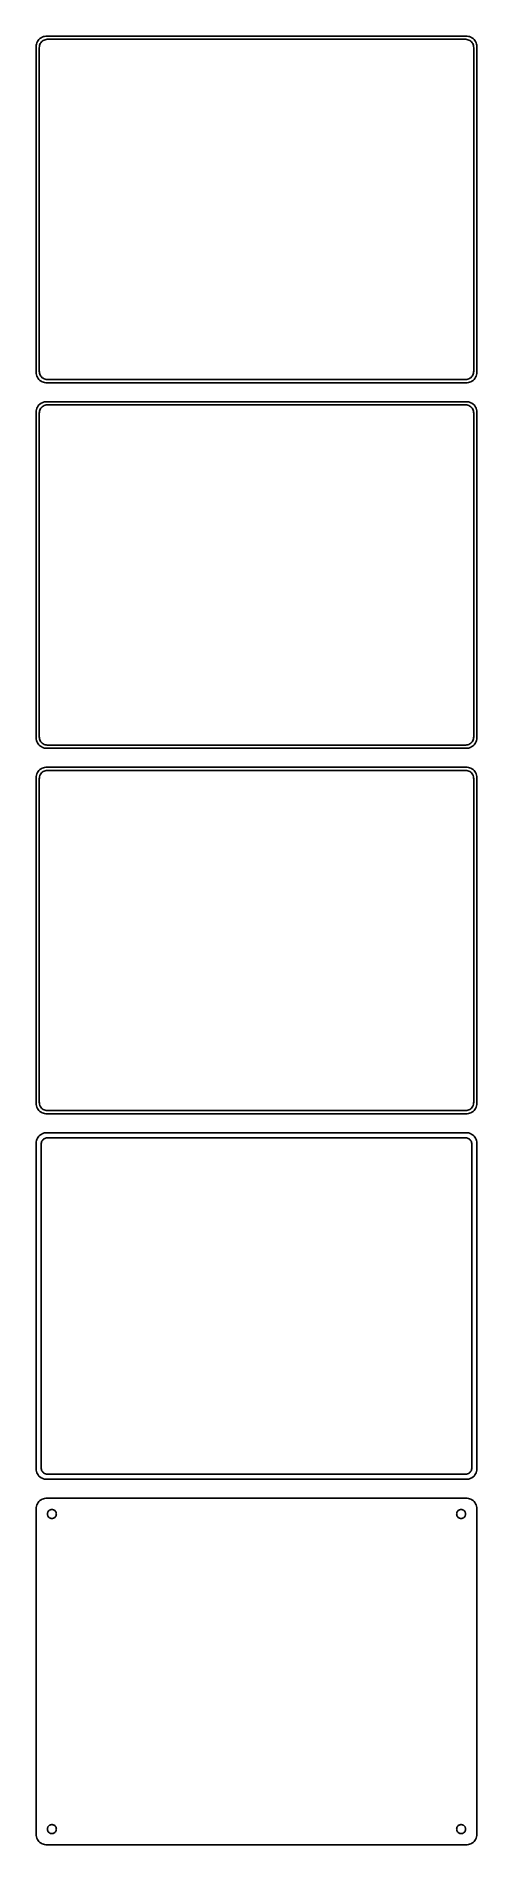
# Model space of a CAD drawing. Header units: metres. Extents: x -105 to 105, y 788 to 1648.
import ezdxf

# ---------------------------------------------------------------- set-up
doc = ezdxf.new("R2010")
doc.units = ezdxf.units.M

msp = doc.modelspace()

# ---------------------------------------------------------------- linework, layer by layer
for p, q in [((-104.843, 1644.74), (-104.961, 1644.13)), ((-104.649, 1645.34), (-104.843, 1644.74)), ((-104.382, 1645.91), (-104.649, 1645.34)), ((-104.045, 1646.44), (-104.382, 1645.91)), ((-103.645, 1646.92), (-104.045, 1646.44)), ((-103.187, 1647.35), (-103.645, 1646.92)), ((-103.219, 1644.47), (-103.005, 1644.93)), ((-102.679, 1647.72), (-103.187, 1647.35)), ((-103.005, 1644.93), (-102.736, 1645.35)), ((-102.736, 1645.35), (-102.416, 1645.74)), ((-102.129, 1648.02), (-102.679, 1647.72)), ((-102.416, 1645.74), (-102.05, 1646.08)), ((-101.545, 1648.26), (-102.129, 1648.02)), ((-102.05, 1646.08), (-101.643, 1646.38)), ((-101.643, 1646.38), (-101.203, 1646.62)), ((-100.937, 1648.41), (-101.545, 1648.26)), ((-101.203, 1646.62), (-100.736, 1646.8)), ((-100.314, 1648.49), (-100.937, 1648.41)), ((-100.736, 1646.8), (-100.25, 1646.93)), ((100.314, 1648.49), (-100.314, 1648.49)), ((-100.25, 1646.93), (-99.7512, 1646.99)), ((-99.7512, 1646.99), (99.7512, 1646.99)), ((99.7512, 1646.99), (100.25, 1646.93)), ((100.25, 1646.93), (100.736, 1646.8)), ((100.937, 1648.41), (100.314, 1648.49)), ((100.736, 1646.8), (101.203, 1646.62)), ((101.545, 1648.26), (100.937, 1648.41)), ((101.203, 1646.62), (101.643, 1646.38)), ((102.129, 1648.02), (101.545, 1648.26)), ((101.643, 1646.38), (102.05, 1646.08)), ((102.05, 1646.08), (102.416, 1645.74)), ((102.679, 1647.72), (102.129, 1648.02)), ((102.416, 1645.74), (102.736, 1645.35)), ((103.187, 1647.35), (102.679, 1647.72)), ((102.736, 1645.35), (103.005, 1644.93)), ((103.005, 1644.93), (103.219, 1644.47)), ((103.645, 1646.92), (103.187, 1647.35)), ((104.045, 1646.44), (103.645, 1646.92)), ((104.382, 1645.91), (104.045, 1646.44)), ((104.649, 1645.34), (104.382, 1645.91)), ((104.843, 1644.74), (104.649, 1645.34)), ((104.961, 1644.13), (104.843, 1644.74)), ((-104.961, 1644.13), (-105, 1643.5)), ((-105, 1643.5), (-105, 1488.5)), ((-103.5, 1643), (-103.468, 1643.5)), ((-103.5, 1489), (-103.5, 1643)), ((-103.468, 1643.5), (-103.374, 1643.99)), ((-103.374, 1643.99), (-103.219, 1644.47)), ((103.219, 1644.47), (103.374, 1643.99)), ((103.374, 1643.99), (103.468, 1643.5)), ((103.468, 1643.5), (103.5, 1643)), ((103.5, 1643), (103.5, 1489)), ((105, 1643.5), (104.961, 1644.13)), ((105, 1488.5), (105, 1643.5)), ((-105, 1488.5), (-104.961, 1487.87)), ((-104.961, 1487.87), (-104.843, 1487.26)), ((-104.843, 1487.26), (-104.649, 1486.66)), ((-104.649, 1486.66), (-104.382, 1486.09)), ((-104.382, 1486.09), (-104.045, 1485.56)), ((-104.045, 1485.56), (-103.645, 1485.08)), ((-103.645, 1485.08), (-103.187, 1484.65)), ((-103.468, 1488.5), (-103.5, 1489)), ((-103.374, 1488.01), (-103.468, 1488.5)), ((-103.219, 1487.53), (-103.374, 1488.01)), ((-103.005, 1487.07), (-103.219, 1487.53)), ((-103.187, 1484.65), (-102.679, 1484.28)), ((-102.736, 1486.65), (-103.005, 1487.07)), ((-102.416, 1486.26), (-102.736, 1486.65)), ((-102.679, 1484.28), (-102.129, 1483.98)), ((-102.05, 1485.92), (-102.416, 1486.26)), ((-102.129, 1483.98), (-101.545, 1483.74)), ((-101.643, 1485.62), (-102.05, 1485.92)), ((-101.203, 1485.38), (-101.643, 1485.62)), ((-101.545, 1483.74), (-100.937, 1483.59)), ((-100.736, 1485.2), (-101.203, 1485.38)), ((-100.937, 1483.59), (-100.314, 1483.51)), ((-100.25, 1485.07), (-100.736, 1485.2)), ((-100.314, 1483.51), (100.314, 1483.51)), ((-99.7512, 1485.01), (-100.25, 1485.07)), ((99.7512, 1485.01), (-99.7512, 1485.01)), ((100.25, 1485.07), (99.7512, 1485.01)), ((100.736, 1485.2), (100.25, 1485.07)), ((100.314, 1483.51), (100.937, 1483.59)), ((101.203, 1485.38), (100.736, 1485.2)), ((100.937, 1483.59), (101.545, 1483.74)), ((101.643, 1485.62), (101.203, 1485.38)), ((101.545, 1483.74), (102.129, 1483.98)), ((102.05, 1485.92), (101.643, 1485.62)), ((102.416, 1486.26), (102.05, 1485.92)), ((102.129, 1483.98), (102.679, 1484.28)), ((102.736, 1486.65), (102.416, 1486.26)), ((102.679, 1484.28), (103.187, 1484.65)), ((103.005, 1487.07), (102.736, 1486.65)), ((103.219, 1487.53), (103.005, 1487.07)), ((103.187, 1484.65), (103.645, 1485.08)), ((103.374, 1488.01), (103.219, 1487.53)), ((103.468, 1488.5), (103.374, 1488.01)), ((103.5, 1489), (103.468, 1488.5)), ((103.645, 1485.08), (104.045, 1485.56)), ((104.045, 1485.56), (104.382, 1486.09)), ((104.382, 1486.09), (104.649, 1486.66)), ((104.649, 1486.66), (104.843, 1487.26)), ((104.843, 1487.26), (104.961, 1487.87)), ((104.961, 1487.87), (105, 1488.5)), ((-104.045, 1472.44), (-104.382, 1471.91)), ((-103.645, 1472.92), (-104.045, 1472.44)), ((-103.187, 1473.35), (-103.645, 1472.92)), ((-102.679, 1473.72), (-103.187, 1473.35)), ((-102.129, 1474.02), (-102.679, 1473.72)), ((-101.545, 1474.26), (-102.129, 1474.02)), ((-102.05, 1472.08), (-101.643, 1472.38)), ((-101.643, 1472.38), (-101.203, 1472.62)), ((-100.937, 1474.41), (-101.545, 1474.26)), ((-101.203, 1472.62), (-100.736, 1472.8)), ((-100.314, 1474.49), (-100.937, 1474.41)), ((-100.736, 1472.8), (-100.25, 1472.93)), ((100.314, 1474.49), (-100.314, 1474.49)), ((-100.25, 1472.93), (-99.7512, 1472.99)), ((-99.7512, 1472.99), (99.7512, 1472.99)), ((99.7512, 1472.99), (100.25, 1472.93)), ((100.25, 1472.93), (100.736, 1472.8)), ((100.937, 1474.41), (100.314, 1474.49)), ((100.736, 1472.8), (101.203, 1472.62)), ((101.545, 1474.26), (100.937, 1474.41)), ((101.203, 1472.62), (101.643, 1472.38)), ((102.129, 1474.02), (101.545, 1474.26)), ((101.643, 1472.38), (102.05, 1472.08)), ((102.679, 1473.72), (102.129, 1474.02)), ((103.187, 1473.35), (102.679, 1473.72)), ((103.645, 1472.92), (103.187, 1473.35)), ((104.045, 1472.44), (103.645, 1472.92)), ((104.382, 1471.91), (104.045, 1472.44)), ((-104.961, 1470.13), (-105, 1469.5)), ((-105, 1469.5), (-105, 1314.5)), ((-104.843, 1470.74), (-104.961, 1470.13)), ((-104.649, 1471.34), (-104.843, 1470.74)), ((-104.382, 1471.91), (-104.649, 1471.34)), ((-103.5, 1469), (-103.468, 1469.5)), ((-103.5, 1315), (-103.5, 1469)), ((-103.468, 1469.5), (-103.374, 1469.99)), ((-103.374, 1469.99), (-103.219, 1470.47)), ((-103.219, 1470.47), (-103.005, 1470.93)), ((-103.005, 1470.93), (-102.736, 1471.35)), ((-102.736, 1471.35), (-102.416, 1471.74)), ((-102.416, 1471.74), (-102.05, 1472.08)), ((102.05, 1472.08), (102.416, 1471.74)), ((102.416, 1471.74), (102.736, 1471.35)), ((102.736, 1471.35), (103.005, 1470.93)), ((103.005, 1470.93), (103.219, 1470.47)), ((103.219, 1470.47), (103.374, 1469.99)), ((103.374, 1469.99), (103.468, 1469.5)), ((103.468, 1469.5), (103.5, 1469)), ((103.5, 1469), (103.5, 1315)), ((104.649, 1471.34), (104.382, 1471.91)), ((104.843, 1470.74), (104.649, 1471.34)), ((104.961, 1470.13), (104.843, 1470.74)), ((105, 1469.5), (104.961, 1470.13)), ((105, 1314.5), (105, 1469.5)), ((-105, 1314.5), (-104.961, 1313.87)), ((-104.961, 1313.87), (-104.843, 1313.26)), ((-104.843, 1313.26), (-104.649, 1312.66)), ((-104.649, 1312.66), (-104.382, 1312.09)), ((-104.382, 1312.09), (-104.045, 1311.56)), ((-104.045, 1311.56), (-103.645, 1311.08)), ((-103.645, 1311.08), (-103.187, 1310.65)), ((-103.468, 1314.5), (-103.5, 1315)), ((-103.374, 1314.01), (-103.468, 1314.5)), ((-103.219, 1313.53), (-103.374, 1314.01)), ((-103.005, 1313.07), (-103.219, 1313.53)), ((-103.187, 1310.65), (-102.679, 1310.28)), ((-102.736, 1312.65), (-103.005, 1313.07)), ((-102.416, 1312.26), (-102.736, 1312.65)), ((-102.679, 1310.28), (-102.129, 1309.98)), ((-102.05, 1311.92), (-102.416, 1312.26)), ((-102.129, 1309.98), (-101.545, 1309.74)), ((-101.643, 1311.62), (-102.05, 1311.92)), ((-101.203, 1311.38), (-101.643, 1311.62)), ((-101.545, 1309.74), (-100.937, 1309.59)), ((-100.736, 1311.2), (-101.203, 1311.38)), ((-100.937, 1309.59), (-100.314, 1309.51)), ((-100.25, 1311.07), (-100.736, 1311.2)), ((-100.314, 1309.51), (100.314, 1309.51)), ((-99.7512, 1311.01), (-100.25, 1311.07)), ((99.7512, 1311.01), (-99.7512, 1311.01)), ((100.25, 1311.07), (99.7512, 1311.01)), ((100.736, 1311.2), (100.25, 1311.07)), ((100.314, 1309.51), (100.937, 1309.59)), ((101.203, 1311.38), (100.736, 1311.2)), ((100.937, 1309.59), (101.545, 1309.74)), ((101.643, 1311.62), (101.203, 1311.38)), ((101.545, 1309.74), (102.129, 1309.98)), ((102.05, 1311.92), (101.643, 1311.62)), ((102.416, 1312.26), (102.05, 1311.92)), ((102.129, 1309.98), (102.679, 1310.28)), ((102.736, 1312.65), (102.416, 1312.26)), ((102.679, 1310.28), (103.187, 1310.65)), ((103.005, 1313.07), (102.736, 1312.65)), ((103.219, 1313.53), (103.005, 1313.07)), ((103.187, 1310.65), (103.645, 1311.08)), ((103.374, 1314.01), (103.219, 1313.53)), ((103.468, 1314.5), (103.374, 1314.01)), ((103.5, 1315), (103.468, 1314.5)), ((103.645, 1311.08), (104.045, 1311.56)), ((104.045, 1311.56), (104.382, 1312.09)), ((104.382, 1312.09), (104.649, 1312.66)), ((104.649, 1312.66), (104.843, 1313.26)), ((104.843, 1313.26), (104.961, 1313.87)), ((104.961, 1313.87), (105, 1314.5)), ((-101.545, 1300.26), (-102.129, 1300.02)), ((-100.937, 1300.41), (-101.545, 1300.26)), ((-100.314, 1300.49), (-100.937, 1300.41)), ((100.314, 1300.49), (-100.314, 1300.49)), ((100.937, 1300.41), (100.314, 1300.49)), ((101.545, 1300.26), (100.937, 1300.41)), ((102.129, 1300.02), (101.545, 1300.26)), ((-104.961, 1296.13), (-105, 1295.5)), ((-105, 1295.5), (-105, 1140.5)), ((-104.843, 1296.74), (-104.961, 1296.13)), ((-104.649, 1297.34), (-104.843, 1296.74)), ((-104.382, 1297.91), (-104.649, 1297.34)), ((-104.045, 1298.44), (-104.382, 1297.91)), ((-103.645, 1298.92), (-104.045, 1298.44)), ((-103.187, 1299.35), (-103.645, 1298.92)), ((-103.5, 1295), (-103.468, 1295.5)), ((-103.5, 1141), (-103.5, 1295)), ((-103.468, 1295.5), (-103.374, 1295.99)), ((-103.374, 1295.99), (-103.219, 1296.47)), ((-103.219, 1296.47), (-103.005, 1296.93)), ((-102.679, 1299.72), (-103.187, 1299.35)), ((-103.005, 1296.93), (-102.736, 1297.35)), ((-102.736, 1297.35), (-102.416, 1297.74)), ((-102.129, 1300.02), (-102.679, 1299.72)), ((-102.416, 1297.74), (-102.05, 1298.08)), ((-102.05, 1298.08), (-101.643, 1298.38)), ((-101.643, 1298.38), (-101.203, 1298.62)), ((-101.203, 1298.62), (-100.736, 1298.8)), ((-100.736, 1298.8), (-100.25, 1298.93)), ((-100.25, 1298.93), (-99.7512, 1298.99)), ((-99.7512, 1298.99), (99.7512, 1298.99)), ((99.7512, 1298.99), (100.25, 1298.93)), ((100.25, 1298.93), (100.736, 1298.8)), ((100.736, 1298.8), (101.203, 1298.62)), ((101.203, 1298.62), (101.643, 1298.38)), ((101.643, 1298.38), (102.05, 1298.08)), ((102.05, 1298.08), (102.416, 1297.74)), ((102.679, 1299.72), (102.129, 1300.02)), ((102.416, 1297.74), (102.736, 1297.35)), ((103.187, 1299.35), (102.679, 1299.72)), ((102.736, 1297.35), (103.005, 1296.93)), ((103.005, 1296.93), (103.219, 1296.47)), ((103.645, 1298.92), (103.187, 1299.35)), ((103.219, 1296.47), (103.374, 1295.99)), ((103.374, 1295.99), (103.468, 1295.5)), ((103.468, 1295.5), (103.5, 1295)), ((103.5, 1295), (103.5, 1141)), ((104.045, 1298.44), (103.645, 1298.92)), ((104.382, 1297.91), (104.045, 1298.44)), ((104.649, 1297.34), (104.382, 1297.91)), ((104.843, 1296.74), (104.649, 1297.34)), ((104.961, 1296.13), (104.843, 1296.74)), ((105, 1295.5), (104.961, 1296.13)), ((105, 1140.5), (105, 1295.5)), ((-105, 1140.5), (-104.961, 1139.87)), ((-104.961, 1139.87), (-104.843, 1139.26)), ((-104.843, 1139.26), (-104.649, 1138.66)), ((-104.649, 1138.66), (-104.382, 1138.09)), ((-104.382, 1138.09), (-104.045, 1137.56)), ((-104.045, 1137.56), (-103.645, 1137.08)), ((-103.645, 1137.08), (-103.187, 1136.65)), ((-103.468, 1140.5), (-103.5, 1141)), ((-103.374, 1140.01), (-103.468, 1140.5)), ((-103.219, 1139.53), (-103.374, 1140.01)), ((-103.005, 1139.07), (-103.219, 1139.53)), ((-103.187, 1136.65), (-102.679, 1136.28)), ((-102.736, 1138.65), (-103.005, 1139.07)), ((-102.416, 1138.26), (-102.736, 1138.65)), ((-102.05, 1137.92), (-102.416, 1138.26)), ((-101.643, 1137.62), (-102.05, 1137.92)), ((-101.203, 1137.38), (-101.643, 1137.62)), ((-100.736, 1137.2), (-101.203, 1137.38)), ((-100.25, 1137.07), (-100.736, 1137.2)), ((-99.7512, 1137.01), (-100.25, 1137.07)), ((99.7512, 1137.01), (-99.7512, 1137.01)), ((100.25, 1137.07), (99.7512, 1137.01)), ((100.736, 1137.2), (100.25, 1137.07)), ((101.203, 1137.38), (100.736, 1137.2)), ((101.643, 1137.62), (101.203, 1137.38)), ((102.05, 1137.92), (101.643, 1137.62)), ((102.416, 1138.26), (102.05, 1137.92)), ((102.736, 1138.65), (102.416, 1138.26)), ((102.679, 1136.28), (103.187, 1136.65)), ((103.005, 1139.07), (102.736, 1138.65)), ((103.219, 1139.53), (103.005, 1139.07)), ((103.187, 1136.65), (103.645, 1137.08)), ((103.374, 1140.01), (103.219, 1139.53)), ((103.468, 1140.5), (103.374, 1140.01)), ((103.5, 1141), (103.468, 1140.5)), ((103.645, 1137.08), (104.045, 1137.56)), ((104.045, 1137.56), (104.382, 1138.09)), ((104.382, 1138.09), (104.649, 1138.66)), ((104.649, 1138.66), (104.843, 1139.26)), ((104.843, 1139.26), (104.961, 1139.87)), ((104.961, 1139.87), (105, 1140.5)), ((-102.679, 1136.28), (-102.129, 1135.98)), ((-102.129, 1135.98), (-101.545, 1135.74)), ((-101.545, 1135.74), (-100.937, 1135.59)), ((-100.937, 1135.59), (-100.314, 1135.51)), ((-100.314, 1135.51), (100.314, 1135.51)), ((100.314, 1135.51), (100.937, 1135.59)), ((100.937, 1135.59), (101.545, 1135.74)), ((101.545, 1135.74), (102.129, 1135.98)), ((102.129, 1135.98), (102.679, 1136.28)), ((-104.961, 1122.13), (-105, 1121.5)), ((-105, 1121.5), (-105, 966.5)), ((-104.843, 1122.74), (-104.961, 1122.13)), ((-104.649, 1123.34), (-104.843, 1122.74)), ((-104.382, 1123.91), (-104.649, 1123.34)), ((-104.045, 1124.44), (-104.382, 1123.91)), ((-103.645, 1124.92), (-104.045, 1124.44)), ((-103.187, 1125.35), (-103.645, 1124.92)), ((-102.679, 1125.72), (-103.187, 1125.35)), ((-102.129, 1126.02), (-102.679, 1125.72)), ((-102.613, 1121), (-102.588, 1121.39)), ((-102.613, 967), (-102.613, 1121)), ((-102.588, 1121.39), (-102.515, 1121.77)), ((-102.515, 1121.77), (-102.394, 1122.15)), ((-102.394, 1122.15), (-102.228, 1122.5)), ((-102.228, 1122.5), (-102.018, 1122.83)), ((-101.545, 1126.26), (-102.129, 1126.02)), ((-102.018, 1122.83), (-101.769, 1123.13)), ((-101.769, 1123.13), (-101.484, 1123.4)), ((-100.937, 1126.41), (-101.545, 1126.26)), ((-101.484, 1123.4), (-101.168, 1123.63)), ((-101.168, 1123.63), (-100.825, 1123.82)), ((-100.314, 1126.49), (-100.937, 1126.41)), ((-100.825, 1123.82), (-100.462, 1123.96)), ((-100.462, 1123.96), (-100.083, 1124.06)), ((100.314, 1126.49), (-100.314, 1126.49)), ((-100.083, 1124.06), (-99.6955, 1124.11)), ((-99.6955, 1124.11), (99.6955, 1124.11)), ((99.6955, 1124.11), (100.083, 1124.06)), ((100.083, 1124.06), (100.462, 1123.96)), ((100.937, 1126.41), (100.314, 1126.49)), ((100.462, 1123.96), (100.825, 1123.82)), ((100.825, 1123.82), (101.168, 1123.63)), ((101.545, 1126.26), (100.937, 1126.41)), ((101.168, 1123.63), (101.484, 1123.4)), ((101.484, 1123.4), (101.769, 1123.13)), ((102.129, 1126.02), (101.545, 1126.26)), ((101.769, 1123.13), (102.018, 1122.83)), ((102.018, 1122.83), (102.228, 1122.5)), ((102.679, 1125.72), (102.129, 1126.02)), ((102.228, 1122.5), (102.394, 1122.15)), ((102.394, 1122.15), (102.515, 1121.77)), ((102.515, 1121.77), (102.588, 1121.39)), ((102.588, 1121.39), (102.613, 1121)), ((102.613, 1121), (102.613, 967)), ((103.187, 1125.35), (102.679, 1125.72)), ((103.645, 1124.92), (103.187, 1125.35)), ((104.045, 1124.44), (103.645, 1124.92)), ((104.382, 1123.91), (104.045, 1124.44)), ((104.649, 1123.34), (104.382, 1123.91)), ((104.843, 1122.74), (104.649, 1123.34)), ((104.961, 1122.13), (104.843, 1122.74)), ((105, 1121.5), (104.961, 1122.13)), ((105, 966.5), (105, 1121.5)), ((-105, 966.5), (-104.961, 965.873)), ((-104.961, 965.873), (-104.843, 965.257)), ((-104.843, 965.257), (-104.649, 964.659)), ((-104.649, 964.659), (-104.382, 964.091)), ((-102.588, 966.61), (-102.613, 967)), ((-102.515, 966.226), (-102.588, 966.61)), ((-102.394, 965.854), (-102.515, 966.226)), ((-102.228, 965.5), (-102.394, 965.854)), ((-102.018, 965.17), (-102.228, 965.5)), ((-101.769, 964.869), (-102.018, 965.17)), ((-101.484, 964.601), (-101.769, 964.869)), ((-101.168, 964.372), (-101.484, 964.601)), ((-100.825, 964.183), (-101.168, 964.372)), ((101.168, 964.372), (100.825, 964.183)), ((101.484, 964.601), (101.168, 964.372)), ((101.769, 964.869), (101.484, 964.601)), ((102.018, 965.17), (101.769, 964.869)), ((102.228, 965.5), (102.018, 965.17)), ((102.394, 965.854), (102.228, 965.5)), ((102.515, 966.226), (102.394, 965.854)), ((102.588, 966.61), (102.515, 966.226)), ((102.613, 967), (102.588, 966.61)), ((104.382, 964.091), (104.649, 964.659)), ((104.649, 964.659), (104.843, 965.257)), ((104.843, 965.257), (104.961, 965.873)), ((104.961, 965.873), (105, 966.5)), ((-104.382, 964.091), (-104.045, 963.561)), ((-104.045, 963.561), (-103.645, 963.077)), ((-103.645, 963.077), (-103.187, 962.647)), ((-103.187, 962.647), (-102.679, 962.278)), ((-102.679, 962.278), (-102.129, 961.976)), ((-102.129, 961.976), (-101.545, 961.745)), ((-101.545, 961.745), (-100.937, 961.589)), ((-100.937, 961.589), (-100.314, 961.51)), ((-100.462, 964.039), (-100.825, 964.183)), ((-100.083, 963.942), (-100.462, 964.039)), ((-100.314, 961.51), (100.314, 961.51)), ((-99.6955, 963.893), (-100.083, 963.942)), ((99.6955, 963.893), (-99.6955, 963.893)), ((100.083, 963.942), (99.6955, 963.893)), ((100.462, 964.039), (100.083, 963.942)), ((100.314, 961.51), (100.937, 961.589)), ((100.825, 964.183), (100.462, 964.039)), ((100.937, 961.589), (101.545, 961.745)), ((101.545, 961.745), (102.129, 961.976)), ((102.129, 961.976), (102.679, 962.278)), ((102.679, 962.278), (103.187, 962.647)), ((103.187, 962.647), (103.645, 963.077)), ((103.645, 963.077), (104.045, 963.561)), ((104.045, 963.561), (104.382, 964.091)), ((-104.961, 948.127), (-105, 947.5)), ((-105, 947.5), (-105, 792.5)), ((-104.843, 948.743), (-104.961, 948.127)), ((-104.649, 949.341), (-104.843, 948.743)), ((-104.382, 949.909), (-104.649, 949.341)), ((-104.045, 950.439), (-104.382, 949.909)), ((-103.645, 950.923), (-104.045, 950.439)), ((-103.187, 951.353), (-103.645, 950.923)), ((-102.679, 951.722), (-103.187, 951.353)), ((-102.129, 952.024), (-102.679, 951.722)), ((-101.545, 952.255), (-102.129, 952.024)), ((-100.937, 952.411), (-101.545, 952.255)), ((-100.314, 952.49), (-100.937, 952.411)), ((100.314, 952.49), (-100.314, 952.49)), ((-98.1598, 947.031), (-97.9001, 947.097)), ((-97.9001, 947.097), (-97.6341, 947.131)), ((-97.6341, 947.131), (-97.3659, 947.131)), ((-97.3659, 947.131), (-97.0999, 947.097)), ((-97.0999, 947.097), (-96.8401, 947.031)), ((96.8401, 947.031), (97.0999, 947.097)), ((97.0999, 947.097), (97.3659, 947.131)), ((97.3659, 947.131), (97.6341, 947.131)), ((97.6341, 947.131), (97.9001, 947.097)), ((97.9001, 947.097), (98.1598, 947.031)), ((100.937, 952.411), (100.314, 952.49)), ((101.545, 952.255), (100.937, 952.411)), ((102.129, 952.024), (101.545, 952.255)), ((102.679, 951.722), (102.129, 952.024)), ((103.187, 951.353), (102.679, 951.722)), ((103.645, 950.923), (103.187, 951.353)), ((104.045, 950.439), (103.645, 950.923)), ((104.382, 949.909), (104.045, 950.439)), ((104.649, 949.341), (104.382, 949.909)), ((104.843, 948.743), (104.649, 949.341)), ((104.961, 948.127), (104.843, 948.743)), ((105, 947.5), (104.961, 948.127)), ((105, 792.5), (105, 947.5)), ((-99.6353, 945), (-99.6185, 945.268)), ((-99.6185, 944.732), (-99.6353, 945)), ((-99.6185, 945.268), (-99.5682, 945.531)), ((-99.5682, 944.469), (-99.6185, 944.732)), ((-99.5682, 945.531), (-99.4853, 945.786)), ((-99.4853, 944.214), (-99.5682, 944.469)), ((-99.4853, 945.786), (-99.3712, 946.029)), ((-99.3712, 943.971), (-99.4853, 944.214)), ((-99.3712, 946.029), (-99.2275, 946.255)), ((-99.2275, 943.745), (-99.3712, 943.971)), ((-99.2275, 946.255), (-99.0566, 946.462)), ((-99.0566, 943.538), (-99.2275, 943.745)), ((-99.0566, 946.462), (-98.8611, 946.645)), ((-98.8611, 943.355), (-99.0566, 943.538)), ((-98.8611, 946.645), (-98.6441, 946.803)), ((-98.6441, 943.197), (-98.8611, 943.355)), ((-98.6441, 946.803), (-98.4092, 946.932)), ((-98.4092, 943.068), (-98.6441, 943.197)), ((-98.4092, 946.932), (-98.1598, 947.031)), ((-98.1598, 942.969), (-98.4092, 943.068)), ((-97.9001, 942.903), (-98.1598, 942.969)), ((-97.6341, 942.869), (-97.9001, 942.903)), ((-97.3659, 942.869), (-97.6341, 942.869)), ((-97.0999, 942.903), (-97.3659, 942.869)), ((-96.8401, 942.969), (-97.0999, 942.903)), ((-96.8401, 947.031), (-96.5908, 946.932)), ((-96.5908, 943.068), (-96.8401, 942.969)), ((-96.5908, 946.932), (-96.3559, 946.803)), ((-96.3559, 943.197), (-96.5908, 943.068)), ((-96.3559, 946.803), (-96.1389, 946.645)), ((-96.1389, 943.355), (-96.3559, 943.197)), ((-96.1389, 946.645), (-95.9434, 946.462)), ((-95.9434, 943.538), (-96.1389, 943.355)), ((-95.9434, 946.462), (-95.7725, 946.255)), ((-95.7725, 943.745), (-95.9434, 943.538)), ((-95.7725, 946.255), (-95.6288, 946.029)), ((-95.6288, 943.971), (-95.7725, 943.745)), ((-95.6288, 946.029), (-95.5146, 945.786)), ((-95.5146, 944.214), (-95.6288, 943.971)), ((-95.5146, 945.786), (-95.4318, 945.531)), ((-95.4318, 944.469), (-95.5146, 944.214)), ((-95.4318, 945.531), (-95.3815, 945.268)), ((-95.3815, 944.732), (-95.4318, 944.469)), ((-95.3815, 945.268), (-95.3647, 945)), ((-95.3647, 945), (-95.3815, 944.732)), ((95.3647, 945), (95.3815, 945.268)), ((95.3815, 944.732), (95.3647, 945)), ((95.3815, 945.268), (95.4318, 945.531)), ((95.4318, 944.469), (95.3815, 944.732)), ((95.4318, 945.531), (95.5146, 945.786)), ((95.5146, 944.214), (95.4318, 944.469)), ((95.5146, 945.786), (95.6288, 946.029)), ((95.6288, 943.971), (95.5146, 944.214)), ((95.6288, 946.029), (95.7725, 946.255)), ((95.7725, 943.745), (95.6288, 943.971)), ((95.7725, 946.255), (95.9434, 946.462)), ((95.9434, 943.538), (95.7725, 943.745)), ((95.9434, 946.462), (96.1389, 946.645)), ((96.1389, 943.355), (95.9434, 943.538)), ((96.1389, 946.645), (96.3559, 946.803)), ((96.3559, 943.197), (96.1389, 943.355)), ((96.3559, 946.803), (96.5908, 946.932)), ((96.5908, 943.068), (96.3559, 943.197)), ((96.5908, 946.932), (96.8401, 947.031)), ((96.8401, 942.969), (96.5908, 943.068)), ((97.0999, 942.903), (96.8401, 942.969)), ((97.3659, 942.869), (97.0999, 942.903)), ((97.6341, 942.869), (97.3659, 942.869)), ((97.9001, 942.903), (97.6341, 942.869)), ((98.1598, 942.969), (97.9001, 942.903)), ((98.1598, 947.031), (98.4092, 946.932)), ((98.4092, 943.068), (98.1598, 942.969)), ((98.4092, 946.932), (98.6441, 946.803)), ((98.6441, 943.197), (98.4092, 943.068)), ((98.6441, 946.803), (98.8611, 946.645)), ((98.8611, 943.355), (98.6441, 943.197)), ((98.8611, 946.645), (99.0566, 946.462)), ((99.0566, 943.538), (98.8611, 943.355)), ((99.0566, 946.462), (99.2275, 946.255)), ((99.2275, 943.745), (99.0566, 943.538)), ((99.2275, 946.255), (99.3712, 946.029)), ((99.3712, 943.971), (99.2275, 943.745)), ((99.3712, 946.029), (99.4853, 945.786)), ((99.4853, 944.214), (99.3712, 943.971)), ((99.4853, 945.786), (99.5682, 945.531)), ((99.5682, 944.469), (99.4853, 944.214)), ((99.5682, 945.531), (99.6185, 945.268)), ((99.6185, 944.732), (99.5682, 944.469)), ((99.6185, 945.268), (99.6353, 945)), ((99.6353, 945), (99.6185, 944.732)), ((-105, 792.5), (-104.961, 791.873)), ((-99.6353, 795), (-99.6185, 795.268)), ((-99.6185, 794.732), (-99.6353, 795)), ((-99.6185, 795.268), (-99.5682, 795.531)), ((-99.5682, 794.469), (-99.6185, 794.732)), ((-99.5682, 795.531), (-99.4853, 795.786)), ((-99.4853, 794.214), (-99.5682, 794.469)), ((-99.4853, 795.786), (-99.3712, 796.029)), ((-99.3712, 793.971), (-99.4853, 794.214)), ((-99.3712, 796.029), (-99.2275, 796.255)), ((-99.2275, 793.745), (-99.3712, 793.971)), ((-99.2275, 796.255), (-99.0566, 796.462)), ((-99.0566, 793.538), (-99.2275, 793.745)), ((-99.0566, 796.462), (-98.8611, 796.645)), ((-98.8611, 793.355), (-99.0566, 793.538)), ((-98.8611, 796.645), (-98.6441, 796.803)), ((-98.6441, 793.197), (-98.8611, 793.355)), ((-98.6441, 796.803), (-98.4092, 796.932)), ((-98.4092, 793.068), (-98.6441, 793.197)), ((-98.4092, 796.932), (-98.1598, 797.031)), ((-98.1598, 792.969), (-98.4092, 793.068)), ((-98.1598, 797.031), (-97.9001, 797.097)), ((-97.9001, 792.903), (-98.1598, 792.969)), ((-97.9001, 797.097), (-97.6341, 797.131)), ((-97.6341, 792.869), (-97.9001, 792.903)), ((-97.6341, 797.131), (-97.3659, 797.131)), ((-97.3659, 792.869), (-97.6341, 792.869)), ((-97.3659, 797.131), (-97.0999, 797.097)), ((-97.0999, 792.903), (-97.3659, 792.869)), ((-97.0999, 797.097), (-96.8401, 797.031)), ((-96.8401, 792.969), (-97.0999, 792.903)), ((-96.8401, 797.031), (-96.5908, 796.932)), ((-96.5908, 793.068), (-96.8401, 792.969)), ((-96.5908, 796.932), (-96.3559, 796.803)), ((-96.3559, 793.197), (-96.5908, 793.068)), ((-96.3559, 796.803), (-96.1389, 796.645)), ((-96.1389, 793.355), (-96.3559, 793.197)), ((-96.1389, 796.645), (-95.9434, 796.462)), ((-95.9434, 793.538), (-96.1389, 793.355)), ((-95.9434, 796.462), (-95.7725, 796.255)), ((-95.7725, 793.745), (-95.9434, 793.538)), ((-95.7725, 796.255), (-95.6288, 796.029)), ((-95.6288, 793.971), (-95.7725, 793.745)), ((-95.6288, 796.029), (-95.5146, 795.786)), ((-95.5146, 794.214), (-95.6288, 793.971)), ((-95.5146, 795.786), (-95.4318, 795.531)), ((-95.4318, 794.469), (-95.5146, 794.214)), ((-95.4318, 795.531), (-95.3815, 795.268)), ((-95.3815, 794.732), (-95.4318, 794.469)), ((-95.3815, 795.268), (-95.3647, 795)), ((-95.3647, 795), (-95.3815, 794.732)), ((95.3647, 795), (95.3815, 795.268)), ((95.3815, 794.732), (95.3647, 795)), ((95.3815, 795.268), (95.4318, 795.531)), ((95.4318, 794.469), (95.3815, 794.732)), ((95.4318, 795.531), (95.5146, 795.786)), ((95.5146, 794.214), (95.4318, 794.469)), ((95.5146, 795.786), (95.6288, 796.029)), ((95.6288, 793.971), (95.5146, 794.214)), ((95.6288, 796.029), (95.7725, 796.255)), ((95.7725, 793.745), (95.6288, 793.971)), ((95.7725, 796.255), (95.9434, 796.462)), ((95.9434, 793.538), (95.7725, 793.745)), ((95.9434, 796.462), (96.1389, 796.645)), ((96.1389, 793.355), (95.9434, 793.538)), ((96.1389, 796.645), (96.3559, 796.803)), ((96.3559, 793.197), (96.1389, 793.355)), ((96.3559, 796.803), (96.5908, 796.932)), ((96.5908, 793.068), (96.3559, 793.197)), ((96.5908, 796.932), (96.8401, 797.031)), ((96.8401, 792.969), (96.5908, 793.068)), ((96.8401, 797.031), (97.0999, 797.097)), ((97.0999, 792.903), (96.8401, 792.969)), ((97.0999, 797.097), (97.3659, 797.131)), ((97.3659, 792.869), (97.0999, 792.903)), ((97.3659, 797.131), (97.6341, 797.131)), ((97.6341, 792.869), (97.3659, 792.869)), ((97.6341, 797.131), (97.9001, 797.097)), ((97.9001, 792.903), (97.6341, 792.869)), ((97.9001, 797.097), (98.1598, 797.031)), ((98.1598, 792.969), (97.9001, 792.903)), ((98.1598, 797.031), (98.4092, 796.932)), ((98.4092, 793.068), (98.1598, 792.969)), ((98.4092, 796.932), (98.6441, 796.803)), ((98.6441, 793.197), (98.4092, 793.068)), ((98.6441, 796.803), (98.8611, 796.645)), ((98.8611, 793.355), (98.6441, 793.197)), ((98.8611, 796.645), (99.0566, 796.462)), ((99.0566, 793.538), (98.8611, 793.355)), ((99.0566, 796.462), (99.2275, 796.255)), ((99.2275, 793.745), (99.0566, 793.538)), ((99.2275, 796.255), (99.3712, 796.029)), ((99.3712, 793.971), (99.2275, 793.745)), ((99.3712, 796.029), (99.4853, 795.786)), ((99.4853, 794.214), (99.3712, 793.971)), ((99.4853, 795.786), (99.5682, 795.531)), ((99.5682, 794.469), (99.4853, 794.214)), ((99.5682, 795.531), (99.6185, 795.268)), ((99.6185, 794.732), (99.5682, 794.469)), ((99.6185, 795.268), (99.6353, 795)), ((99.6353, 795), (99.6185, 794.732)), ((104.961, 791.873), (105, 792.5)), ((-104.961, 791.873), (-104.843, 791.257)), ((-104.843, 791.257), (-104.649, 790.659)), ((-104.649, 790.659), (-104.382, 790.091)), ((-104.382, 790.091), (-104.045, 789.561)), ((-104.045, 789.561), (-103.645, 789.077)), ((-103.645, 789.077), (-103.187, 788.647)), ((-103.187, 788.647), (-102.679, 788.278)), ((-102.679, 788.278), (-102.129, 787.976)), ((-102.129, 787.976), (-101.545, 787.745)), ((-101.545, 787.745), (-100.937, 787.589)), ((-100.937, 787.589), (-100.314, 787.51)), ((-100.314, 787.51), (100.314, 787.51)), ((100.314, 787.51), (100.937, 787.589)), ((100.937, 787.589), (101.545, 787.745)), ((101.545, 787.745), (102.129, 787.976)), ((102.129, 787.976), (102.679, 788.278)), ((102.679, 788.278), (103.187, 788.647)), ((103.187, 788.647), (103.645, 789.077)), ((103.645, 789.077), (104.045, 789.561)), ((104.045, 789.561), (104.382, 790.091)), ((104.382, 790.091), (104.649, 790.659)), ((104.649, 790.659), (104.843, 791.257)), ((104.843, 791.257), (104.961, 791.873))]:
    msp.add_line(p, q)

doc.saveas('drawing.dxf')
